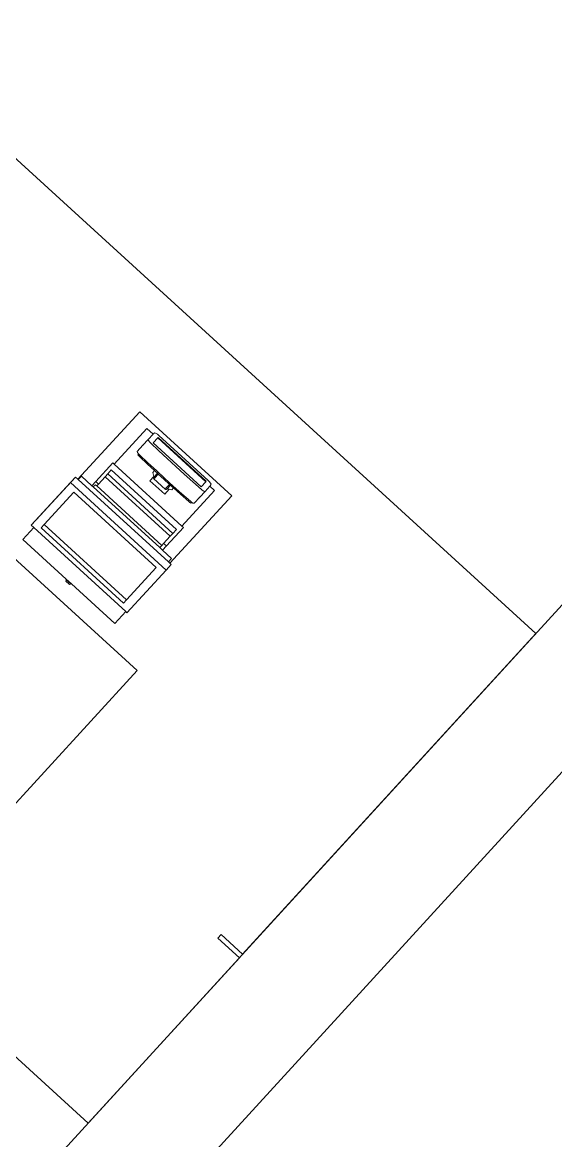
# Model space of a CAD drawing. Header units: metres. Extents: x 750 to 3116, y -341 to 1465.
# Drawn here: x 1561.937 to 1563.026, y 27.306 to 29.59 of the extents above; entities that cross this region are included whole.
import ezdxf

# ---------------------------------------------------------------- set-up
doc = ezdxf.new("R2010")
doc.units = ezdxf.units.M
doc.layers.add('Furniture', color=44, linetype='Continuous', lineweight=5)
doc.layers.add('Wall ext', color=20, linetype='Continuous', lineweight=18)

# ---------------------------------------------------------------- blocks, each defined once
blk = doc.blocks.new('shop counter1')
at = {"layer": 'Furniture'}
for p, q in [((11493451.7567, 4446032.9401), (11493452.3067, 4446032.9401)), ((11493451.7567, 4446032.9401), (11493451.7567, 4446032.1901)), ((11493452.3067, 4446032.4824), (11493452.3067, 4446032.9401)), ((11493452.2473, 4446032.4824), (11493452.3067, 4446032.4824)), ((11493452.2473, 4446032.4725), (11493452.2473, 4446032.4824)), ((11493452.2473, 4446032.4725), (11493452.3067, 4446032.4725)), ((11493452.3067, 4446031.5856), (11493452.3067, 4446032.4725)), ((11493451.7567, 4446032.1901), (11493450.4684, 4446032.1901)), ((11493451.4043, 4446032.1171), (11493451.4043, 4446032.1498)), ((11493451.5243, 4446032.1498), (11493451.4043, 4446032.1498)), ((11493451.5243, 4446032.1498), (11493451.5243, 4446032.1509)), ((11493451.5243, 4446032.1509), (11493451.5252, 4446032.1509)), ((11493451.5243, 4446032.1498), (11493451.5385, 4446032.1498)), ((11493451.5252, 4446032.1509), (11493451.5264, 4446032.1535)), ((11493451.5376, 4446032.1509), (11493451.5252, 4446032.1509)), ((11493451.5364, 4446032.1535), (11493451.5264, 4446032.1535)), ((11493451.5376, 4446032.1509), (11493451.5364, 4446032.1535)), ((11493451.5385, 4446032.1509), (11493451.5376, 4446032.1509)), ((11493451.5385, 4446032.1498), (11493451.5385, 4446032.1509)), ((11493451.5385, 4446032.1498), (11493451.6586, 4446032.1498)), ((11493451.6586, 4446032.1498), (11493451.6586, 4446032.1171)), ((11493451.3971, 4446032.1171), (11493451.3975, 4446031.9987)), ((11493451.3971, 4446032.1016), (11493451.3971, 4446032.1171)), ((11493451.4043, 4446032.1171), (11493451.3971, 4446032.1171)), ((11493451.6586, 4446032.1171), (11493451.4043, 4446032.1171)), ((11493451.662, 4446032.1171), (11493451.6586, 4446032.1171)), ((11493451.6624, 4446031.9987), (11493451.662, 4446032.1171)), ((11493451.3971, 4446032.1016), (11493451.3975, 4446031.9832)), ((11493451.6436, 4446032.1074), (11493451.4156, 4446032.1074)), ((11493451.4156, 4446032.1074), (11493451.4157, 4446032.0978)), ((11493451.6436, 4446032.0978), (11493451.4157, 4446032.0978)), ((11493451.4157, 4446032.0978), (11493451.416, 4446032.0083)), ((11493451.6436, 4446032.1074), (11493451.6436, 4446032.0978)), ((11493451.6439, 4446032.0083), (11493451.6436, 4446032.0978)), ((11493451.6439, 4446032.0083), (11493451.6436, 4446032.0978)), ((11493451.416, 4446032.0083), (11493451.6439, 4446032.0083)), ((11493451.6439, 4446032.0083), (11493451.6439, 4446032.0083)), ((11493451.3975, 4446031.9987), (11493451.6624, 4446031.9987)), ((11493451.3975, 4446031.9832), (11493451.3975, 4446031.9987)), ((11493451.3975, 4446031.9832), (11493451.4043, 4446031.9832)), ((11493451.4043, 4446031.7964), (11493451.4043, 4446031.9832)), ((11493451.4043, 4446031.9832), (11493451.4053, 4446031.9832)), ((11493451.4053, 4446031.9737), (11493451.4053, 4446031.9832)), ((11493451.4053, 4446031.9737), (11493451.4053, 4446031.9832)), ((11493451.4053, 4446031.9832), (11493451.4053, 4446031.9832)), ((11493451.4053, 4446031.9832), (11493451.6546, 4446031.9832)), ((11493451.6546, 4446031.9737), (11493451.6546, 4446031.9832)), ((11493451.6546, 4446031.9832), (11493451.6586, 4446031.9832)), ((11493451.6586, 4446031.9832), (11493451.6586, 4446031.7964)), ((11493451.6586, 4446031.9832), (11493451.6624, 4446031.9832)), ((11493451.6624, 4446031.9832), (11493451.6624, 4446031.9987)), ((11493451.4343, 4446031.9737), (11493451.4053, 4446031.9737)), ((11493451.4343, 4446031.9737), (11493451.4343, 4446031.9621)), ((11493451.438, 4446031.9737), (11493451.4343, 4446031.9737)), ((11493451.4343, 4446031.9621), (11493451.4418, 4446031.9621)), ((11493451.4343, 4446031.9621), (11493451.4343, 4446031.9107)), ((11493451.6218, 4446031.9737), (11493451.438, 4446031.9737)), ((11493451.438, 4446031.9737), (11493451.438, 4446031.9674)), ((11493451.4418, 4446031.9674), (11493451.438, 4446031.9674)), ((11493451.6218, 4446031.9674), (11493451.4418, 4446031.9674)), ((11493451.4418, 4446031.9674), (11493451.4418, 4446031.9621)), ((11493451.4418, 4446031.9621), (11493451.4418, 4446031.9421)), ((11493451.6294, 4446031.9737), (11493451.6218, 4446031.9737)), ((11493451.6218, 4446031.9674), (11493451.6218, 4446031.9737)), ((11493451.6218, 4446031.9674), (11493451.6218, 4446031.9621)), ((11493451.6218, 4446031.9621), (11493451.6294, 4446031.9621)), ((11493451.6218, 4446031.9621), (11493451.6218, 4446031.9421)), ((11493451.6294, 4446031.9737), (11493451.6294, 4446031.9621)), ((11493451.6546, 4446031.9737), (11493451.6294, 4446031.9737)), ((11493451.6294, 4446031.9621), (11493451.6294, 4446031.9107)), ((11493451.4418, 4446031.9421), (11493451.4418, 4446031.9343)), ((11493451.6218, 4446031.9421), (11493451.4418, 4446031.9421)), ((11493451.4418, 4446031.9343), (11493451.4418, 4446031.9233)), ((11493451.6218, 4446031.9343), (11493451.4418, 4446031.9343)), ((11493451.6218, 4446031.9343), (11493451.6218, 4446031.9421)), ((11493451.6218, 4446031.9343), (11493451.6218, 4446031.9233)), ((11493451.4343, 4446031.9107), (11493451.4383, 4446031.9107)), ((11493451.4383, 4446031.9107), (11493451.4383, 4446031.812)), ((11493451.4383, 4446031.9107), (11493451.6253, 4446031.9107)), ((11493451.6218, 4446031.9233), (11493451.4418, 4446031.9233)), ((11493451.6253, 4446031.9107), (11493451.6253, 4446031.812)), ((11493451.6253, 4446031.9107), (11493451.6294, 4446031.9107)), ((11493451.464, 4446031.8641), (11493451.4607, 4446031.8641)), ((11493451.4607, 4446031.8641), (11493451.4607, 4446031.8613)), ((11493451.4658, 4446031.8642), (11493451.464, 4446031.8641)), ((11493451.4885, 4446031.8646), (11493451.4658, 4446031.8642)), ((11493451.5075, 4446031.8648), (11493451.4885, 4446031.8646)), ((11493451.5148, 4446031.8742), (11493451.5075, 4446031.8698)), ((11493451.5075, 4446031.8698), (11493451.5075, 4446031.8648)), ((11493451.5075, 4446031.8668), (11493451.5075, 4446031.8648)), ((11493451.5075, 4446031.8668), (11493451.5075, 4446031.8654)), ((11493451.5075, 4446031.8654), (11493451.5075, 4446031.8648)), ((11493451.5112, 4446031.8648), (11493451.5075, 4446031.8648)), ((11493451.5159, 4446031.8648), (11493451.5112, 4446031.8648)), ((11493451.5148, 4446031.8862), (11493451.5556, 4446031.8862)), ((11493451.5148, 4446031.8742), (11493451.5148, 4446031.8862)), ((11493451.5159, 4446031.8749), (11493451.5148, 4446031.8742)), ((11493451.5171, 4446031.8771), (11493451.5159, 4446031.8764)), ((11493451.5159, 4446031.8764), (11493451.5159, 4446031.8749)), ((11493451.5159, 4446031.8749), (11493451.5159, 4446031.8648)), ((11493451.5182, 4446031.8649), (11493451.5159, 4446031.8648)), ((11493451.5172, 4446031.8771), (11493451.5171, 4446031.8771)), ((11493451.5172, 4446031.8771), (11493451.5172, 4446031.8778)), ((11493451.5172, 4446031.8778), (11493451.5504, 4446031.8778)), ((11493451.5183, 4446031.8771), (11493451.5172, 4446031.8771)), ((11493451.5182, 4446031.8649), (11493451.5182, 4446031.8748)), ((11493451.5182, 4446031.8699), (11493451.5182, 4446031.8684)), ((11493451.5339, 4446031.8649), (11493451.5182, 4446031.8649)), ((11493451.5183, 4446031.8748), (11493451.5183, 4446031.8771)), ((11493451.5493, 4446031.8649), (11493451.5339, 4446031.8649)), ((11493451.5504, 4446031.8771), (11493451.5493, 4446031.8771)), ((11493451.5493, 4446031.8771), (11493451.5493, 4446031.8758)), ((11493451.5493, 4446031.8758), (11493451.5493, 4446031.8748)), ((11493451.5493, 4446031.8748), (11493451.5493, 4446031.8649)), ((11493451.5517, 4446031.8648), (11493451.5493, 4446031.8649)), ((11493451.5504, 4446031.8778), (11493451.5504, 4446031.8771)), ((11493451.5505, 4446031.8771), (11493451.5504, 4446031.8771)), ((11493451.5517, 4446031.8764), (11493451.5505, 4446031.8771)), ((11493451.5517, 4446031.8749), (11493451.5517, 4446031.8764)), ((11493451.5517, 4446031.8749), (11493451.5517, 4446031.8648)), ((11493451.5517, 4446031.8749), (11493451.5556, 4446031.8725)), ((11493451.5567, 4446031.8648), (11493451.5517, 4446031.8648)), ((11493451.5556, 4446031.8862), (11493451.5556, 4446031.8725)), ((11493451.5602, 4446031.8698), (11493451.5556, 4446031.8725)), ((11493451.5602, 4446031.8648), (11493451.5567, 4446031.8648)), ((11493451.5602, 4446031.8648), (11493451.5602, 4446031.8698)), ((11493451.5794, 4446031.8646), (11493451.5602, 4446031.8648)), ((11493451.6021, 4446031.8642), (11493451.5794, 4446031.8646)), ((11493451.6039, 4446031.8641), (11493451.6021, 4446031.8642)), ((11493451.6072, 4446031.8641), (11493451.6039, 4446031.8641)), ((11493451.6072, 4446031.8613), (11493451.6072, 4446031.8641)), ((11493451.4554, 4446031.8595), (11493451.4573, 4446031.8608)), ((11493451.4554, 4446031.8426), (11493451.4554, 4446031.8595)), ((11493451.4554, 4446031.8426), (11493451.4555, 4446031.8429)), ((11493451.4554, 4446031.8426), (11493451.4554, 4446031.8265)), ((11493451.4555, 4446031.8429), (11493451.4559, 4446031.8433)), ((11493451.4559, 4446031.8433), (11493451.4559, 4446031.8435)), ((11493451.4573, 4446031.8608), (11493451.4607, 4446031.8613)), ((11493451.4607, 4446031.8613), (11493451.4617, 4446031.8615)), ((11493451.4617, 4446031.8615), (11493451.4636, 4446031.8615)), ((11493451.487, 4446031.862), (11493451.4636, 4446031.8615)), ((11493451.5105, 4446031.8622), (11493451.487, 4446031.862)), ((11493451.5339, 4446031.8623), (11493451.5105, 4446031.8622)), ((11493451.5574, 4446031.8622), (11493451.5339, 4446031.8623)), ((11493451.5809, 4446031.862), (11493451.5574, 4446031.8622)), ((11493451.6043, 4446031.8615), (11493451.5809, 4446031.862)), ((11493451.6043, 4446031.8615), (11493451.6062, 4446031.8615)), ((11493451.6062, 4446031.8615), (11493451.6072, 4446031.8613)), ((11493451.6072, 4446031.8613), (11493451.6105, 4446031.8608)), ((11493451.6105, 4446031.8608), (11493451.6125, 4446031.8595)), ((11493451.612, 4446031.8433), (11493451.612, 4446031.8435)), ((11493451.612, 4446031.8433), (11493451.6124, 4446031.8429)), ((11493451.6124, 4446031.8429), (11493451.6125, 4446031.8426)), ((11493451.6125, 4446031.8595), (11493451.6125, 4446031.8426)), ((11493451.6125, 4446031.8265), (11493451.6125, 4446031.8426)), ((11493451.4554, 4446031.8265), (11493451.4573, 4446031.8278)), ((11493451.4554, 4446031.8265), (11493451.4554, 4446031.812)), ((11493451.4573, 4446031.8278), (11493451.4617, 4446031.8285)), ((11493451.4617, 4446031.8285), (11493451.4636, 4446031.8285)), ((11493451.487, 4446031.829), (11493451.4636, 4446031.8285)), ((11493451.4674, 4446031.8247), (11493451.4674, 4446031.8109)), ((11493451.4674, 4446031.8247), (11493451.6005, 4446031.8247)), ((11493451.5105, 4446031.8292), (11493451.487, 4446031.829)), ((11493451.5339, 4446031.8293), (11493451.5105, 4446031.8292)), ((11493451.5574, 4446031.8292), (11493451.5339, 4446031.8293)), ((11493451.5809, 4446031.829), (11493451.5574, 4446031.8292)), ((11493451.6043, 4446031.8285), (11493451.5809, 4446031.829)), ((11493451.6005, 4446031.8109), (11493451.6005, 4446031.8247)), ((11493451.6043, 4446031.8285), (11493451.6062, 4446031.8285)), ((11493451.6062, 4446031.8285), (11493451.6105, 4446031.8278)), ((11493451.6105, 4446031.8278), (11493451.6125, 4446031.8265)), ((11493451.6125, 4446031.8265), (11493451.6125, 4446031.812)), ((11493451.6586, 4446031.7964), (11493451.4043, 4446031.7964)), ((11493451.4554, 4446031.812), (11493451.4383, 4446031.812)), ((11493451.4554, 4446031.8111), (11493451.4554, 4446031.812)), ((11493451.4563, 4446031.8073), (11493451.4554, 4446031.8111)), ((11493451.4619, 4446031.8058), (11493451.4563, 4446031.8073)), ((11493451.4619, 4446031.8058), (11493451.4657, 4446031.8058)), ((11493451.6022, 4446031.8058), (11493451.4657, 4446031.8058)), ((11493451.4674, 4446031.8096), (11493451.4674, 4446031.8109)), ((11493451.4674, 4446031.8109), (11493451.6005, 4446031.8109)), ((11493451.4674, 4446031.8096), (11493451.6005, 4446031.8096)), ((11493451.6005, 4446031.8096), (11493451.6005, 4446031.8109)), ((11493451.6022, 4446031.8058), (11493451.606, 4446031.8058)), ((11493451.6116, 4446031.8073), (11493451.606, 4446031.8058)), ((11493451.6125, 4446031.8111), (11493451.6116, 4446031.8073)), ((11493451.6253, 4446031.812), (11493451.6125, 4446031.812)), ((11493451.6125, 4446031.812), (11493451.6125, 4446031.8111)), ((11493450.4684, 4446031.5856), (11493452.3067, 4446031.5856))]:
    blk.add_line(p, q, dxfattribs=at)

msp = doc.modelspace()

# ---------------------------------------------------------------- linework, layer by layer
at = {"layer": 'Wall ext', "color": 252, "true_color": 0x939598}
for p, q in [((1557.8117, 31.234), (1562.0714, 27.342)), ((1557.7611, 22.6245), (1563.1506, 28.5231)), ((1557.9309, 22.4694), (1563.3204, 28.368))]:
    msp.add_line(p, q, dxfattribs=at)

# ---------------------------------------------------------------- block references
at = {"layer": 'Furniture', "color": 252, "true_color": 0x939598, "xscale": -1, "rotation": 137.582146821304}
msp.add_blockref('shop counter1', (-5484430.3458, 11034996.3962), dxfattribs=at)

doc.saveas('drawing.dxf')
